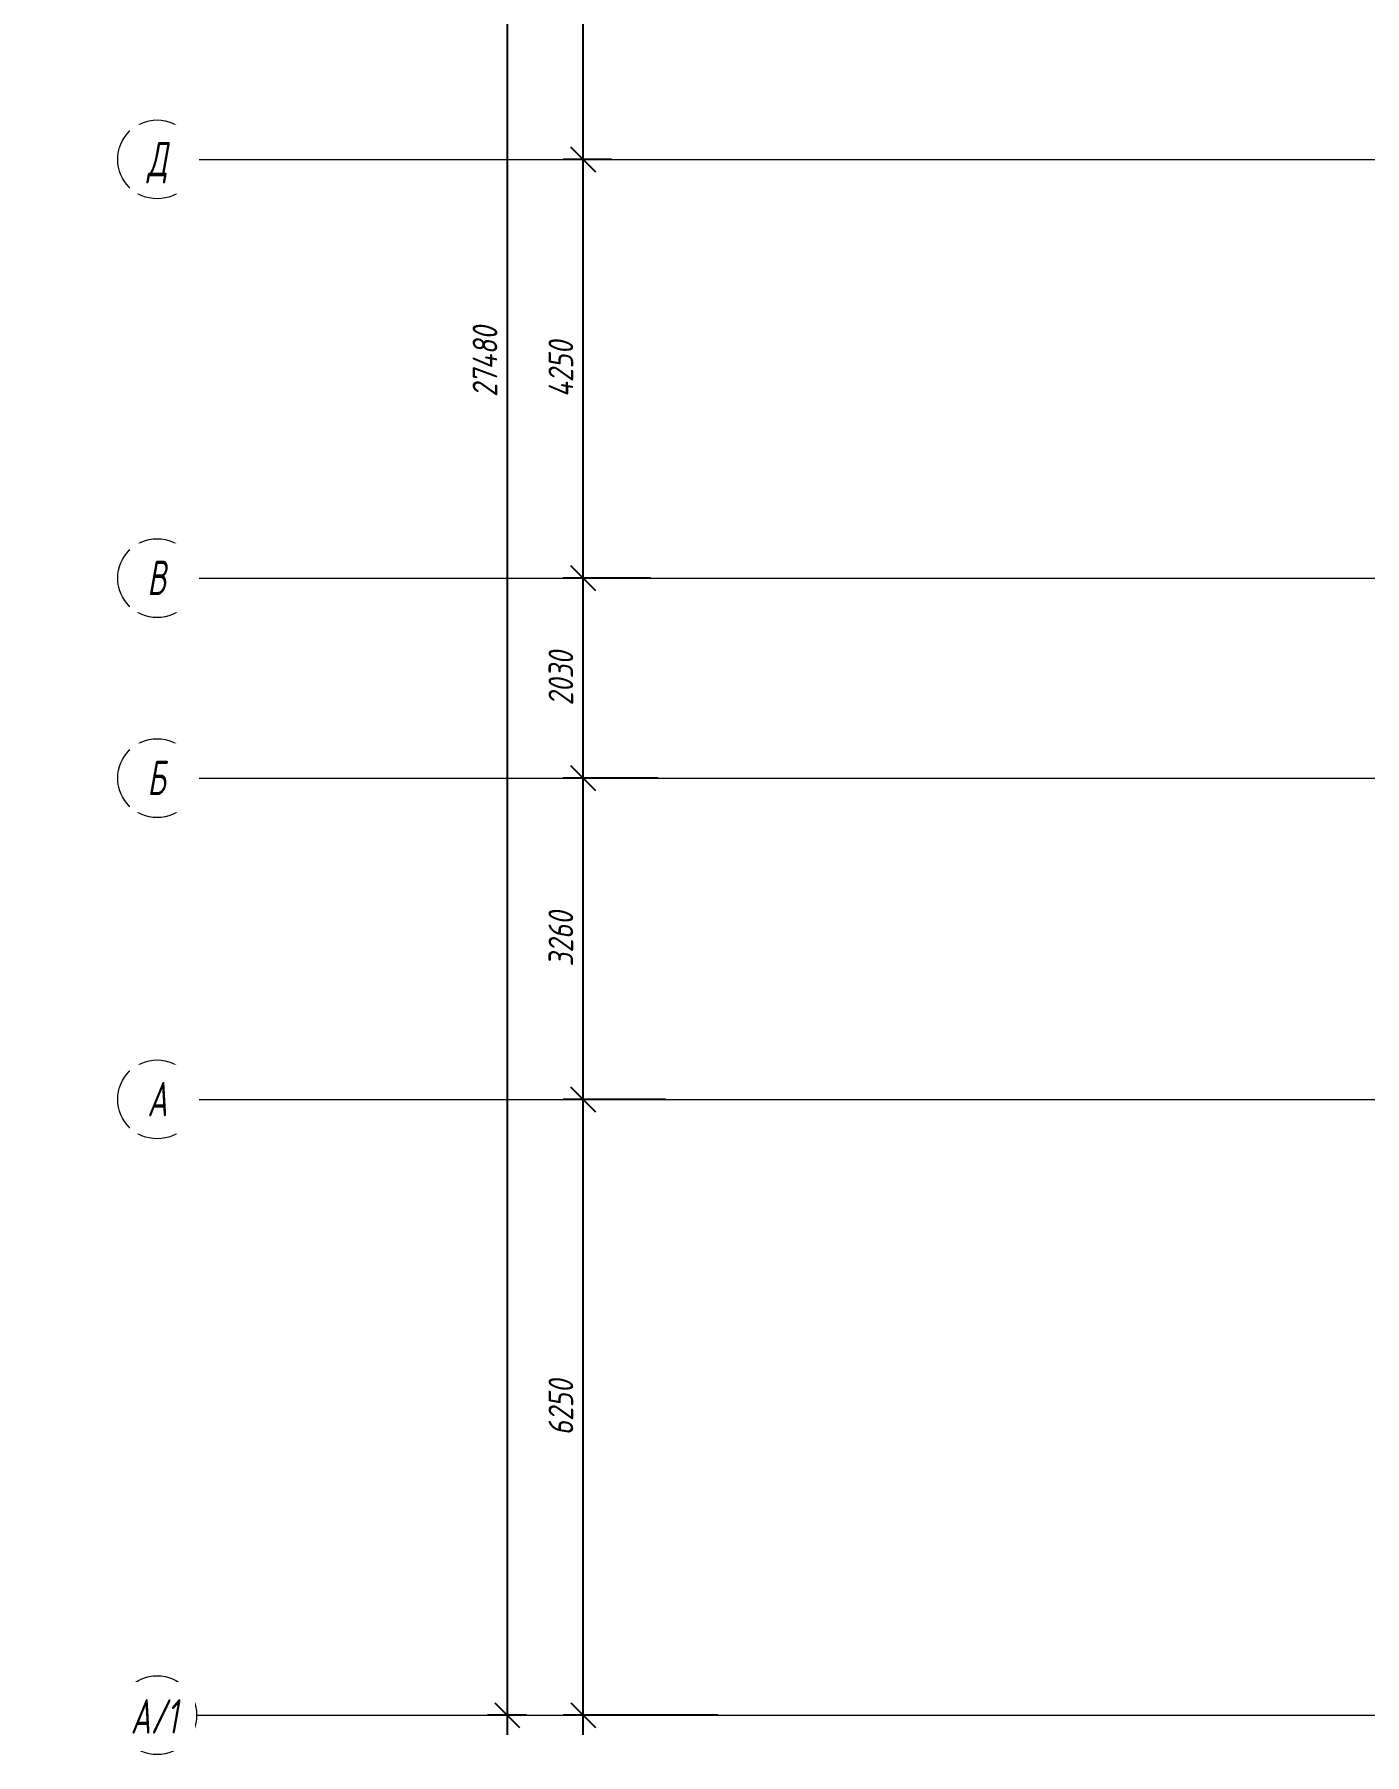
# Model space of a CAD drawing. Extents: x -96705 to 1864084, y -482104 to 235.
# Drawn here: x 912561 to 926057, y -156147 to -138688 of the extents above; entities that cross this region are included whole.
import ezdxf
from ezdxf import colors
from ezdxf.entities.mleader import LeaderData, LeaderLine
from ezdxf.math import Vec2, Vec3

# ---------------------------------------------------------------- set-up
doc = ezdxf.new("R2010")
doc.units = 0
doc.header["$LTSCALE"] = 100
doc.header["$PDMODE"] = 1
doc.header["$PDSIZE"] = 200
doc.linetypes.add('CENTER', pattern=[2, 1.25, -0.25, 0.25, -0.25])
doc.layers.get('Defpoints').update_dxf_attribs({"color": 42})
for name, color, linetype, lineweight in [('АР_Оси', 193, 'Continuous', 9), ('АР_Оси размеры', 164, 'Continuous', 9), ('АР_Отметки', 250, 'Continuous', 15)]:
    doc.layers.add(name, color=color, linetype=linetype, lineweight=lineweight)
doc.styles.add('ISOCPEUR', font='isocpeui.ttf', dxfattribs={"height": 250})
doc.styles.add('ГОСТ 2.304', font='CS_Gost2304.shx', dxfattribs={"oblique": 10})
doc.dimstyles.new('СПДС', dxfattribs={"dimscale": 100, "dimtxt": 2.5, "dimasz": 2.5, "dimexe": 2, "dimexo": 0.625, "dimgap": 1, "dimtad": 1, "dimdec": 0, "dimrnd": 5, "dimtxsty": 'ГОСТ 2.304', "dimblk": 'OBLIQUE', "dimblk1": 'OBLIQUE', "dimblk2": 'OBLIQUE', "dimcen": 2.5, "dimdle": 2, "dimadec": 0, "dimazin": 2, "dimtfac": 0.75, "dimtdec": 4, "dimtmove": 1, "dimatfit": 3, "dimfxl": 1, "dimtfill": 1, "dimtolj": 1, "dimarcsym": 1})

# ---------------------------------------------------------------- blocks, each defined once
blk = doc.blocks.new('_Oblique')
at = {"color": 0, "linetype": 'ByBlock', "lineweight": -2}
blk.add_line((-0.5, -0.5), (0.5, 0.5), dxfattribs=at)
blk = doc.blocks.new('*D928')
at = {"layer": 'Defpoints', "color": 0, "ltscale": 100, "transparency": 16777216}
for p in [(918127, -149497), (919026, -149497), (919561, -155747)]:
    blk.add_point(p, dxfattribs=at)
at = {"layer": 'АР_Оси размеры', "color": 8, "lineweight": -2, "ltscale": 100, "transparency": 16777216}
for p, q in [((918127, -155947), (918127, -149297)), ((918963, -149497), (917927, -149497)), ((919498, -155747), (917927, -155747))]:
    blk.add_line(p, q, dxfattribs=at)
at = {"layer": 'АР_Оси размеры', "color": 8, "lineweight": -2, "ltscale": 100, "transparency": 16777216, "xscale": 250, "yscale": 250, "zscale": 250}
for p, rotation in [((918127, -149497), 90), ((918127, -155747), 270)]:
    blk.add_blockref('_Oblique', p, dxfattribs=dict(at, rotation=rotation))
at = {"layer": 'АР_Оси размеры', "color": 8, "ltscale": 100, "transparency": 16777216, "insert": (917902, -152622), "char_height": 250, "attachment_point": 5, "rotation": 90, "style": 'ГОСТ 2.304', "bg_fill": 3, "box_fill_scale": 1.1, "bg_fill_color": 256, "bg_fill_true_color": 13158600, "bg_fill_transparency": 0}
blk.add_mtext('\\A1;6250', dxfattribs=at)
blk = doc.blocks.new('*D929')
at = {"layer": 'Defpoints', "color": 0, "ltscale": 100, "transparency": 16777216}
for p in [(918127, -146237), (918949, -146237), (919026, -149497)]:
    blk.add_point(p, dxfattribs=at)
at = {"layer": 'АР_Оси размеры', "color": 8, "lineweight": -2, "ltscale": 100, "transparency": 16777216}
for p, q in [((918127, -149697), (918127, -146037)), ((918886, -146237), (917927, -146237)), ((918963, -149497), (917927, -149497))]:
    blk.add_line(p, q, dxfattribs=at)
at = {"layer": 'АР_Оси размеры', "color": 8, "lineweight": -2, "ltscale": 100, "transparency": 16777216, "xscale": 250, "yscale": 250, "zscale": 250}
for p, rotation in [((918127, -146237), 90), ((918127, -149497), 270)]:
    blk.add_blockref('_Oblique', p, dxfattribs=dict(at, rotation=rotation))
at = {"layer": 'АР_Оси размеры', "color": 8, "ltscale": 100, "transparency": 16777216, "insert": (917902, -147867), "char_height": 250, "attachment_point": 5, "rotation": 90, "style": 'ГОСТ 2.304', "bg_fill": 3, "box_fill_scale": 1.1, "bg_fill_color": 256, "bg_fill_true_color": 13158600, "bg_fill_transparency": 0}
blk.add_mtext('\\A1;3260', dxfattribs=at)
blk = doc.blocks.new('*D930')
at = {"layer": 'Defpoints', "color": 0, "ltscale": 100, "transparency": 16777216}
for p in [(918127, -144207), (918875, -144207), (918949, -146237)]:
    blk.add_point(p, dxfattribs=at)
at = {"layer": 'АР_Оси размеры', "color": 8, "lineweight": -2, "ltscale": 100, "transparency": 16777216}
for p, q in [((918127, -146437), (918127, -144007)), ((918813, -144207), (917927, -144207)), ((918886, -146237), (917927, -146237))]:
    blk.add_line(p, q, dxfattribs=at)
at = {"layer": 'АР_Оси размеры', "color": 8, "lineweight": -2, "ltscale": 100, "transparency": 16777216, "xscale": 250, "yscale": 250, "zscale": 250}
for p, rotation in [((918127, -144207), 90), ((918127, -146237), 270)]:
    blk.add_blockref('_Oblique', p, dxfattribs=dict(at, rotation=rotation))
at = {"layer": 'АР_Оси размеры', "color": 8, "ltscale": 100, "transparency": 16777216, "insert": (917902, -145222), "char_height": 250, "attachment_point": 5, "rotation": 90, "style": 'ГОСТ 2.304', "bg_fill": 3, "box_fill_scale": 1.1, "bg_fill_color": 256, "bg_fill_true_color": 13158600, "bg_fill_transparency": 0}
blk.add_mtext('\\A1;2030', dxfattribs=at)
blk = doc.blocks.new('*D931')
at = {"layer": 'Defpoints', "color": 0, "ltscale": 100, "transparency": 16777216}
for p in [(918127, -139957), (918477, -139957), (918875, -144207)]:
    blk.add_point(p, dxfattribs=at)
at = {"layer": 'АР_Оси размеры', "color": 8, "lineweight": -2, "ltscale": 100, "transparency": 16777216}
for p, q in [((918127, -144407), (918127, -139757)), ((918415, -139957), (917927, -139957)), ((918813, -144207), (917927, -144207))]:
    blk.add_line(p, q, dxfattribs=at)
at = {"layer": 'АР_Оси размеры', "color": 8, "lineweight": -2, "ltscale": 100, "transparency": 16777216, "xscale": 250, "yscale": 250, "zscale": 250}
for p, rotation in [((918127, -139957), 90), ((918127, -144207), 270)]:
    blk.add_blockref('_Oblique', p, dxfattribs=dict(at, rotation=rotation))
at = {"layer": 'АР_Оси размеры', "color": 8, "ltscale": 100, "transparency": 16777216, "insert": (917902, -142082), "char_height": 250, "attachment_point": 5, "rotation": 90, "style": 'ГОСТ 2.304', "bg_fill": 3, "box_fill_scale": 1.1, "bg_fill_color": 256, "bg_fill_true_color": 13158600, "bg_fill_transparency": 0}
blk.add_mtext('\\A1;4250', dxfattribs=at)
blk = doc.blocks.new('*D932')
at = {"layer": 'Defpoints', "color": 0, "ltscale": 100, "transparency": 16777216}
for p in [(918127, -135787), (918945, -135787), (918477, -139957)]:
    blk.add_point(p, dxfattribs=at)
at = {"layer": 'АР_Оси размеры', "color": 8, "lineweight": -2, "ltscale": 100, "transparency": 16777216}
for p, q in [((918127, -140157), (918127, -135587)), ((918883, -135787), (917927, -135787)), ((918415, -139957), (917927, -139957))]:
    blk.add_line(p, q, dxfattribs=at)
at = {"layer": 'АР_Оси размеры', "color": 8, "lineweight": -2, "ltscale": 100, "transparency": 16777216, "xscale": 250, "yscale": 250, "zscale": 250}
for p, rotation in [((918127, -135787), 90), ((918127, -139957), 270)]:
    blk.add_blockref('_Oblique', p, dxfattribs=dict(at, rotation=rotation))
at = {"layer": 'АР_Оси размеры', "color": 8, "ltscale": 100, "transparency": 16777216, "insert": (917902, -137872), "char_height": 250, "attachment_point": 5, "rotation": 90, "style": 'ГОСТ 2.304', "bg_fill": 3, "box_fill_scale": 1.1, "bg_fill_color": 256, "bg_fill_true_color": 13158600, "bg_fill_transparency": 0}
blk.add_mtext('\\A1;4170', dxfattribs=at)
blk = doc.blocks.new('*D954')
at = {"layer": 'Defpoints', "color": 0, "ltscale": 100, "transparency": 16777216}
for p in [(917977, -128267), (917357, -155747), (917615, -155747)]:
    blk.add_point(p, dxfattribs=at)
at = {"layer": 'АР_Оси размеры', "color": 8, "lineweight": -2, "ltscale": 100, "transparency": 16777216}
for p, q in [((917357, -128067), (917357, -155947)), ((917915, -128267), (917157, -128267)), ((917553, -155747), (917157, -155747))]:
    blk.add_line(p, q, dxfattribs=at)
at = {"layer": 'АР_Оси размеры', "color": 8, "lineweight": -2, "ltscale": 100, "transparency": 16777216, "xscale": 250, "yscale": 250, "zscale": 250}
for p, rotation in [((917357, -128267), 90), ((917357, -155747), 270)]:
    blk.add_blockref('_Oblique', p, dxfattribs=dict(at, rotation=rotation))
at = {"layer": 'АР_Оси размеры', "color": 8, "ltscale": 100, "transparency": 16777216, "insert": (917132, -142007), "char_height": 250, "attachment_point": 5, "rotation": 90, "style": 'ГОСТ 2.304', "bg_fill": 3, "box_fill_scale": 1.1, "bg_fill_color": 256, "bg_fill_true_color": 13158600, "bg_fill_transparency": 0}
blk.add_mtext('\\A1;27480', dxfattribs=at)
blk = doc.blocks.new('_DotSmall')
at = {"color": 0, "linetype": 'ByBlock', "const_width": 0.5}
blk.add_lwpolyline([(-0.0625, 0, 1), (0.0625, 0, 1)], format="xyb", close=True, dxfattribs=at)

msp = doc.modelspace()

# ---------------------------------------------------------------- linework, layer by layer
at = {"layer": 'АР_Оси', "color": 8, "linetype": 'CENTER', "ltscale": 1000}
for p, q in [((914206.2, -139956.7), (997803.4, -139956.7)), ((914206.2, -144206.7), (997803.4, -144206.7)), ((914206.2, -146236.7), (997803.4, -146236.7)), ((914206.2, -149496.7), (997803.4, -149496.7)), ((914206.2, -155746.7), (997803.4, -155746.7))]:
    msp.add_line(p, q, dxfattribs=at)
at = {"layer": 'АР_Оси', "color": 8, "ltscale": 0.5}
for centre in [(913806.2, -139956.7), (913806.2, -144206.7), (913806.2, -146236.7), (913806.2, -149496.7), (913806.2, -155746.7)]:
    msp.add_circle(centre, 400, dxfattribs=at)

# ---------------------------------------------------------------- next in the draw order: texts
at = {"layer": 'АР_Оси', "color": 8, "char_height": 350, "attachment_point": 1, "line_spacing_factor": 1.149209, "style": 'ГОСТ 2.304', "bg_fill": 2}
for s, insert in [('{\\W0.8;Д}', (913706.4, -139778.9)), ('{\\W0.8;В}', (913706.4, -144028.9)), ('{\\W0.8;Б}', (913706.4, -146058.9)), ('{\\W0.8;А}', (913706.4, -149318.9))]:
    msp.add_mtext(s, dxfattribs=dict(at, insert=insert))
at = {"layer": 'АР_Оси', "color": 8, "insert": (913537.5, -155583.9), "char_height": 350, "width": 1.455191522836685e-11, "attachment_point": 1, "line_spacing_factor": 1.149209, "style": 'ГОСТ 2.304', "bg_fill": 2}
msp.add_mtext('{\\W0.8;А/1}', dxfattribs=at)

# ---------------------------------------------------------------- next in the draw order: dimensions: what is measured, and where the dimension line sits
at = {"layer": 'АР_Оси размеры', "color": 8, "ltscale": 100}
dim = msp.add_linear_dim(base=(918127.2, -149496.7), p1=(919560.9, -155746.7), p2=(919025.9, -149496.7), angle=90, dimstyle='СПДС', override={"dimclrd": 8, "dimclre": 8, "dimclrt": 8}, dxfattribs=at)
dim.commit()
dim.dimension.update_dxf_attribs({"geometry": '*D928', "text_midpoint": (917902.2, -152621.7)})

# ---------------------------------------------------------------- next in the draw order: dimensions: what is measured, and where the dimension line sits
dim = msp.add_linear_dim(base=(918127.2, -146236.7), p1=(919025.9, -149496.7), p2=(918948.6, -146236.7), angle=90, dimstyle='СПДС', override={"dimclrd": 8, "dimclre": 8, "dimclrt": 8}, dxfattribs=at)
dim.commit()
dim.dimension.update_dxf_attribs({"geometry": '*D929', "text_midpoint": (917902.2, -147866.7)})

# ---------------------------------------------------------------- next in the draw order: dimensions: what is measured, and where the dimension line sits
dim = msp.add_linear_dim(base=(918127.2, -144206.7), p1=(918948.6, -146236.7), p2=(918875.1, -144206.7), angle=90, dimstyle='СПДС', override={"dimclrd": 8, "dimclre": 8, "dimclrt": 8}, dxfattribs=at)
dim.commit()
dim.dimension.update_dxf_attribs({"geometry": '*D930', "text_midpoint": (917902.2, -145221.7)})

# ---------------------------------------------------------------- next in the draw order: dimensions: what is measured, and where the dimension line sits
dim = msp.add_linear_dim(base=(918127.2, -139956.7), p1=(918875.1, -144206.7), p2=(918477.1, -139956.7), angle=90, dimstyle='СПДС', override={"dimclrd": 8, "dimclre": 8, "dimclrt": 8}, dxfattribs=at)
dim.commit()
dim.dimension.update_dxf_attribs({"geometry": '*D931', "text_midpoint": (917902.2, -142081.7)})

# ---------------------------------------------------------------- next in the draw order: dimensions: what is measured, and where the dimension line sits
dim = msp.add_linear_dim(base=(918127.2, -135786.7), p1=(918477.1, -139956.7), p2=(918945, -135786.7), angle=90, dimstyle='СПДС', override={"dimclrd": 8, "dimclre": 8, "dimclrt": 8}, dxfattribs=at)
dim.commit()
dim.dimension.update_dxf_attribs({"geometry": '*D932', "text_midpoint": (917902.2, -137871.7)})

# ---------------------------------------------------------------- next in the draw order: dimensions: what is measured, and where the dimension line sits
dim = msp.add_linear_dim(base=(917356.7, -155746.7), p1=(917977.2, -128266.7), p2=(917615.2, -155746.7), angle=90, dimstyle='СПДС', override={"dimclrd": 8, "dimclre": 8, "dimclrt": 8}, dxfattribs=at)
dim.commit()
dim.dimension.update_dxf_attribs({"geometry": '*D954', "text_midpoint": (917131.7, -142006.7)})

# ---------------------------------------------------------------- next in the draw order: leaders
at = {"layer": 'АР_Отметки', "color": 8}
ml = msp.add_multileader_mtext('Standard', dxfattribs=at)
ml.set_content('+12,650', color=8, style='ISOCPEUR')
ml.set_leader_properties(color=8, linetype='Continuous', lineweight=-1)
ml.set_arrow_properties(name='DOTSMALL')
ml.build(insert=Vec2(0, 0))
ml.multileader.update_dxf_attribs({"has_text_frame": 1, "text_left_attachment_type": 4, "text_right_attachment_type": 4, "dogleg_length": 100, "arrow_head_size": 180})
ctx = ml.context
ctx.base_point, ctx.char_height, ctx.arrow_head_size, ctx.landing_gap_size, ctx.plane_origin = Vec3(935468.6, -155312.2), 250, 180, 50, Vec3(960704.5, -166935.3)
ctx.left_attachment, ctx.right_attachment = 4, 4
notes = []
notes.append((ctx, [(0, (0, 0, 0), (0, 0), (1, 0), 1, [])]))
ctx.mtext.insert, ctx.mtext.width, ctx.mtext.line_spacing_style, ctx.mtext.flow_direction = Vec3(935518.6, -154978.8), 852.697, 2, 5
ml = msp.add_multileader_mtext('Standard', dxfattribs=at)
ml.set_content('+12,200', color=8, style='ISOCPEUR')
ml.set_leader_properties(color=8, linetype='Continuous', lineweight=-1)
ml.set_arrow_properties(name='DOTSMALL')
ml.build(insert=Vec2(0, 0))
ml.multileader.update_dxf_attribs({"has_text_frame": 1, "text_left_attachment_type": 4, "text_right_attachment_type": 4, "dogleg_length": 100, "arrow_head_size": 180})
ctx = ml.context
ctx.base_point, ctx.char_height, ctx.arrow_head_size, ctx.landing_gap_size, ctx.plane_origin = Vec3(935468.6, -154727.8), 250, 180, 50, Vec3(960704.5, -166351)
ctx.left_attachment, ctx.right_attachment = 4, 4
notes.append((ctx, [(0, (0, 0, 0), (0, 0), (1, 0), 1, [])]))
ctx.mtext.insert, ctx.mtext.width, ctx.mtext.line_spacing_style, ctx.mtext.flow_direction = Vec3(935518.6, -154394.5), 852.697, 2, 5
ml = msp.add_multileader_mtext('Standard', dxfattribs=at)
ml.set_content('+12,200', color=8, style='ISOCPEUR')
ml.set_leader_properties(color=8, linetype='Continuous', lineweight=-1)
ml.set_arrow_properties(name='DOTSMALL')
ml.build(insert=Vec2(0, 0))
ml.multileader.update_dxf_attribs({"has_text_frame": 1, "text_left_attachment_type": 4, "text_right_attachment_type": 4, "dogleg_length": 100, "arrow_head_size": 180})
ctx = ml.context
ctx.base_point, ctx.char_height, ctx.arrow_head_size, ctx.landing_gap_size, ctx.plane_origin, ctx.plane_x_axis, ctx.plane_y_axis = Vec3(956621.4, -142271), 250, 180, 50, Vec3(968768.9, -117035.1), Vec3(0, 1), Vec3(-1, 0)
ctx.left_attachment, ctx.right_attachment = 4, 4
notes.append((ctx, [(0, (0, 0, 0), (0, 0), (1, 0), 1, [])]))
ctx.mtext.insert, ctx.mtext.text_direction, ctx.mtext.rotation, ctx.mtext.width, ctx.mtext.line_spacing_style, ctx.mtext.flow_direction = Vec3(956288, -142221), Vec3(0, 1), 1.5707963, 852.697, 2, 5
ml = msp.add_multileader_mtext('Standard', dxfattribs=at)
ml.set_content('+12,200', color=8, style='ISOCPEUR')
ml.set_leader_properties(color=8, linetype='Continuous', lineweight=-1)
ml.set_arrow_properties(name='DOTSMALL')
ml.build(insert=Vec2(0, 0))
ml.multileader.update_dxf_attribs({"has_text_frame": 1, "text_left_attachment_type": 4, "text_right_attachment_type": 4, "dogleg_length": 100, "arrow_head_size": 180})
ctx = ml.context
ctx.base_point, ctx.char_height, ctx.arrow_head_size, ctx.landing_gap_size, ctx.plane_origin, ctx.plane_x_axis, ctx.plane_y_axis = Vec3(966248.8, -142164), 250, 180, 50, Vec3(978396.4, -116928.1), Vec3(0, 1), Vec3(-1, 0)
ctx.left_attachment, ctx.right_attachment = 4, 4
notes.append((ctx, [(0, (0, 0, 0), (0, 0), (1, 0), 1, [])]))
ctx.mtext.insert, ctx.mtext.text_direction, ctx.mtext.rotation, ctx.mtext.width, ctx.mtext.line_spacing_style, ctx.mtext.flow_direction = Vec3(965915.5, -142114), Vec3(0, 1), 1.5707963, 852.697, 2, 5
ml = msp.add_multileader_mtext('Standard', dxfattribs=at)
ml.set_content('+11,900', color=8, style='ISOCPEUR')
ml.set_leader_properties(color=8, linetype='Continuous', lineweight=-1)
ml.set_arrow_properties(name='DOTSMALL')
ml.build(insert=Vec2(0, 0))
ml.multileader.update_dxf_attribs({"has_text_frame": 1, "text_left_attachment_type": 4, "text_right_attachment_type": 4, "dogleg_length": 100, "arrow_head_size": 180})
ctx = ml.context
ctx.base_point, ctx.char_height, ctx.arrow_head_size, ctx.landing_gap_size, ctx.plane_origin = Vec3(986391, -153939.8), 250, 180, 50, Vec3(1011626.9, -166087.3)
ctx.left_attachment, ctx.right_attachment = 4, 4
notes.append((ctx, [(0, (0, 0, 0), (0, 0), (1, 0), 1, [])]))
ctx.mtext.insert, ctx.mtext.rotation, ctx.mtext.width, ctx.mtext.line_spacing_style, ctx.mtext.flow_direction = Vec3(986441, -153606.5), 6.2831853, 852.697, 2, 5
for ctx, leaders in notes:
    for number, flags, end, landing, length, lines in leaders:
        leader = LeaderData()
        leader.index, (leader.has_last_leader_line, leader.has_dogleg_vector, leader.attachment_direction) = number, flags
        leader.last_leader_point, leader.dogleg_vector, leader.dogleg_length = Vec3(end), Vec3(landing), length
        for number, points, colour, breaks in lines:
            line = LeaderLine()
            line.index, line.vertices, line.color, line.breaks = number, Vec3.list(points), colors.encode_raw_color(colour), breaks
            leader.lines.append(line)
        ctx.leaders.append(leader)

doc.saveas('drawing.dxf')
